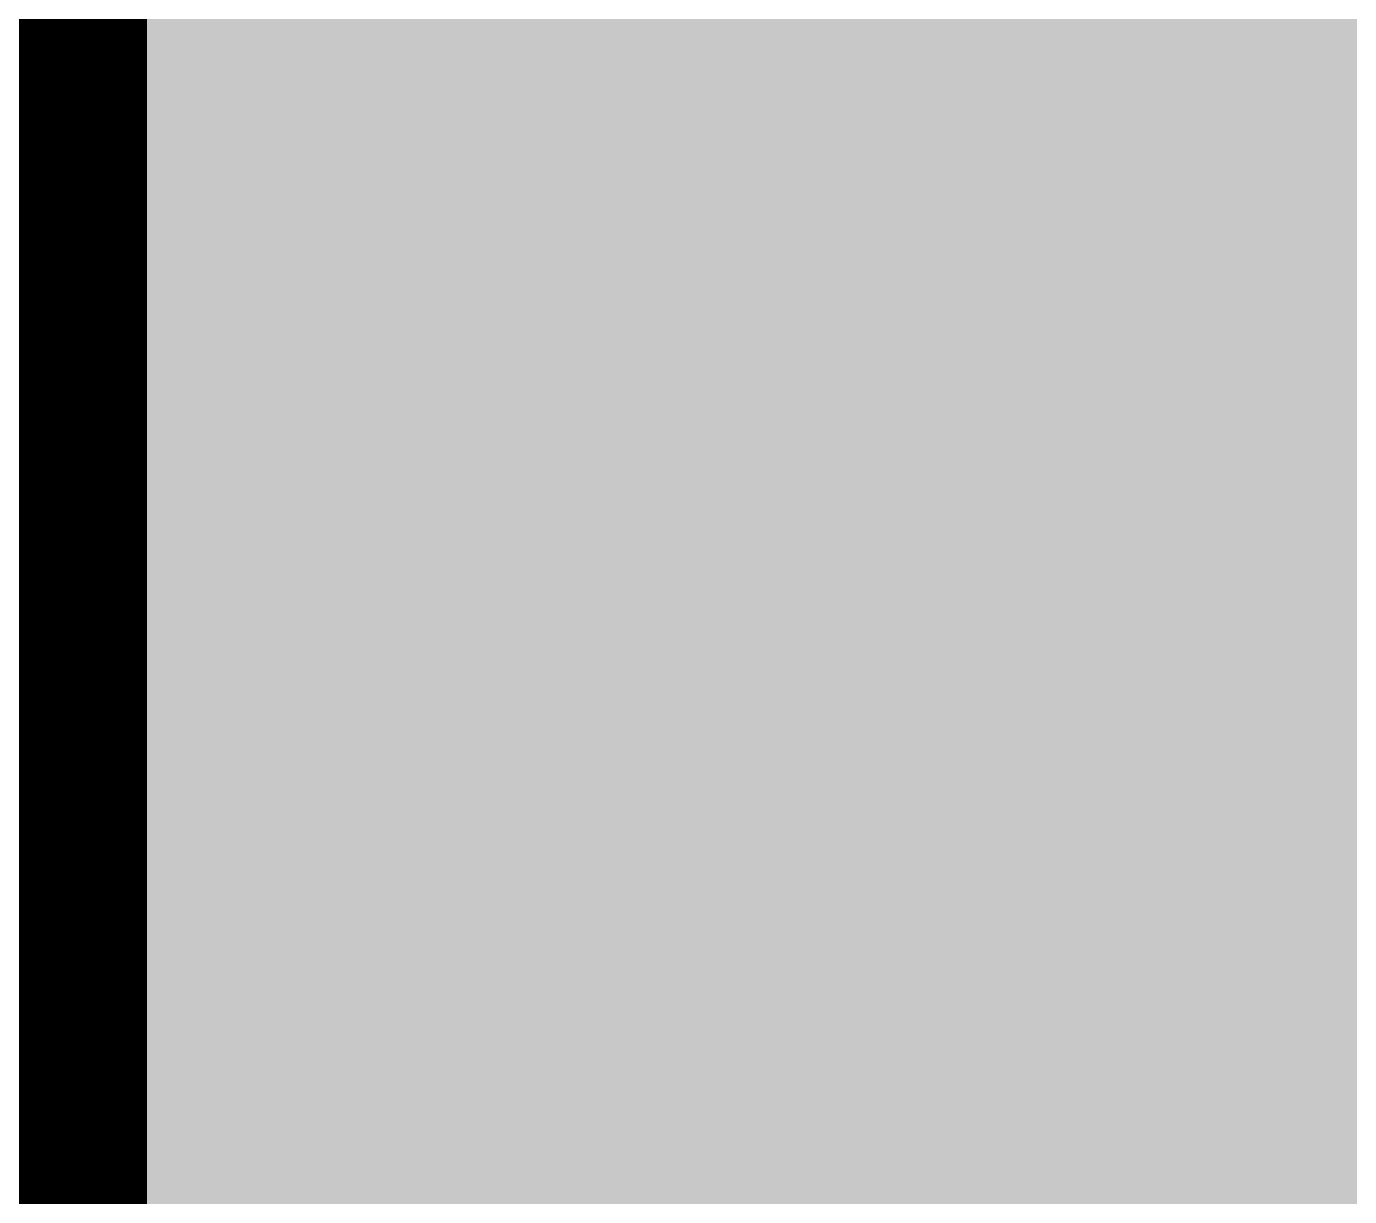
# Model space of a CAD drawing. Header units: millimetres. Extents: x -11 to 223, y -88 to 3.
# Drawn here: x 24.4504 to 24.5294, y -39.6365 to -39.5667 of the extents above; entities that cross this region are included whole.
import ezdxf

# ---------------------------------------------------------------- set-up
doc = ezdxf.new("R2010")
doc.units = ezdxf.units.MM
doc.header["$MEASUREMENT"] = 0
for name, color, linetype, true_color in [('Bottom-Layer', 7, 'Continuous', 0x0000ff), ('Top-Layer', 7, 'Continuous', 0xff0000), ('Top-Silkscreen-Layer', 7, 'Continuous', 0xffcc00)]:
    doc.layers.add(name, color=color, linetype=linetype, true_color=true_color)

msp = doc.modelspace()

# ---------------------------------------------------------------- hatches: boundary and pattern name
at = {"layer": 'Bottom-Layer'}
msp.add_hatch(color=256, dxfattribs=at).paths.add_polyline_path([(-10.335281, 1.978664), (-0.38039, 1.978664), (-0.84578, 1.726733), (-1.195487, 1.329541), (-1.386452, 0.835994), (-1.395162, 0.306862), (-1.220545, -0.192703), (-0.884101, -0.60119), (-0.427256, -0.868302), (0.093739, -0.961151), (1.793739, -0.961151), (2.314734, -0.868302), (2.771579, -0.60119), (3.108023, -0.192703), (3.28264, 0.306862), (3.27393, 0.835994), (3.082964, 1.329541), (2.733257, 1.726733), (2.267868, 1.978664), (222.628905, 1.978664), (222.628905, -87.475235), (-10.335281, -87.475235)])
at = {"layer": 'Top-Layer'}
msp.add_hatch(color=256, dxfattribs=at).paths.add_polyline_path([(-10.335281, 1.978664), (-0.38039, 1.978664), (-0.84578, 1.726733), (-1.195487, 1.329541), (-1.386452, 0.835994), (-1.395162, 0.306862), (-1.220545, -0.192703), (-0.884101, -0.60119), (-0.427256, -0.868302), (0.093739, -0.961151), (1.793739, -0.961151), (2.314734, -0.868302), (2.771579, -0.60119), (3.108023, -0.192703), (3.28264, 0.306862), (3.27393, 0.835994), (3.082964, 1.329541), (2.733257, 1.726733), (2.267868, 1.978664), (222.628905, 1.978664), (222.628905, -87.475235), (-10.335281, -87.475235)])
at = {"layer": 'Top-Silkscreen-Layer'}
msp.add_hatch(color=256, dxfattribs=at).paths.add_polyline_path([(24.685052, -39.231277), (24.380252, -39.231277), (24.380252, -39.737478), (24.685052, -39.737478)])
msp.add_hatch(color=256, dxfattribs=at).paths.add_polyline_path([(24.685052, -39.231277), (24.380252, -39.231277), (24.380252, -39.737478), (24.685052, -39.737478)])

# ---------------------------------------------------------------- linework, layer by layer
at = {"layer": 'Bottom-Layer', "const_width": 0.0508}
msp.add_lwpolyline([(24.432189, -60.103578), (24.432189, -43.362528), (24.838562, -43.089449), (25.109927, -42.681929), (25.205191, -42.201684), (25.109927, -41.721439), (24.838562, -41.31392), (24.432189, -41.04084), (24.432189, -24.31249), (24.838094, -24.03988), (25.10942, -23.633116), (25.205189, -23.153634), (25.110936, -22.673852), (35.715648, -12.069139)], dxfattribs=at)

doc.saveas('drawing.dxf')
